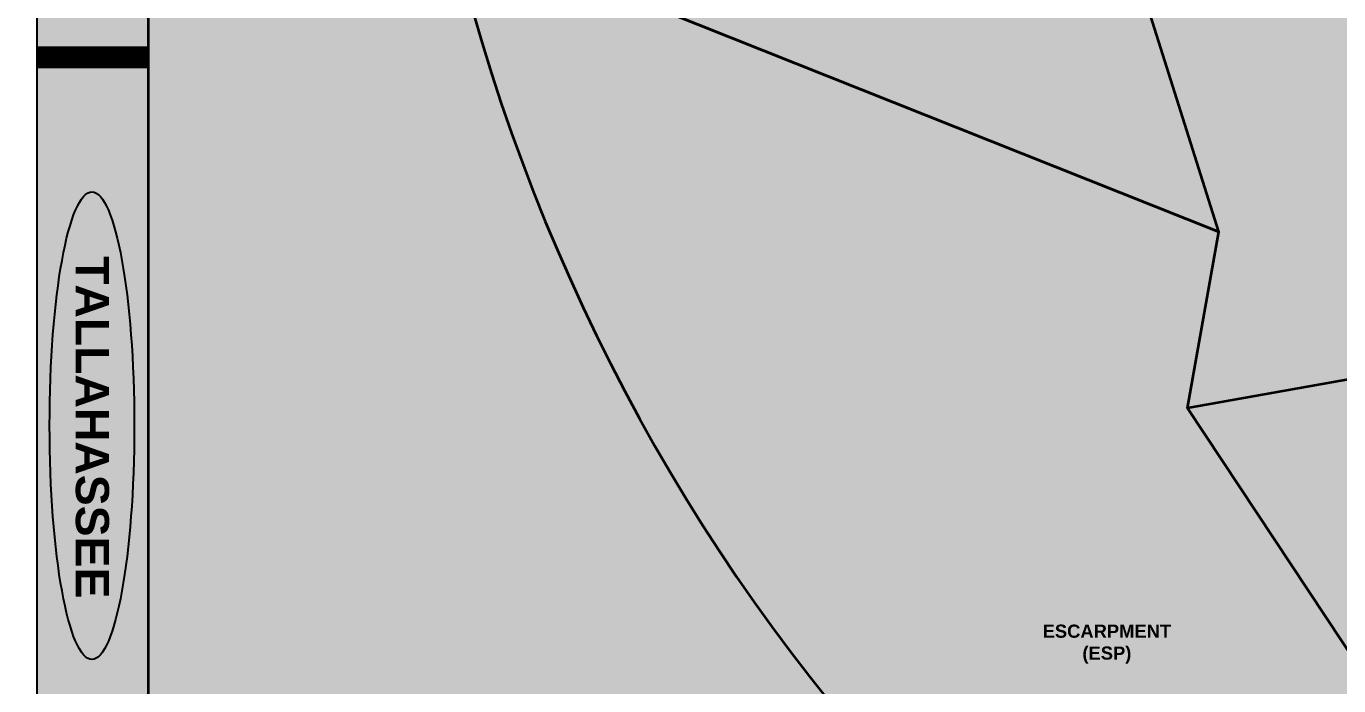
# Model space of a CAD drawing. Extents: x 472.3 to 496.5, y 396.9 to 416.9.
# Drawn here: x 472.34 to 484.22, y 404.52 to 410.48 of the extents above; entities that cross this region are included whole.
import ezdxf

# ---------------------------------------------------------------- set-up
doc = ezdxf.new("R2010")
doc.units = 0
doc.header["$MEASUREMENT"] = 0

msp = doc.modelspace()

# ---------------------------------------------------------------- hatches: boundary and pattern name
at = {"linetype": 'Continuous', "true_color": 0x000000}
h = msp.add_hatch(color=18, dxfattribs=at)
h.dxf.hatch_style = 1
h.paths.add_polyline_path([(473.446, 416.87), (472.439, 416.87), (472.439, 410.203), (473.446, 410.203)])
edge = h.paths.add_edge_path(flags=16)
edge.add_ellipse((472.951, 413.537), major_axis=(0, 2.115), ratio=0.180976, start_angle=0, end_angle=360)
h.paths.add_polyline_path([(496.439, 416.87), (495.433, 416.87), (495.433, 410.203), (496.439, 410.203)])
h.paths.add_polyline_path([(496.439, 410.203), (495.433, 410.203), (495.433, 403.537), (496.439, 403.537)])
h.paths.add_polyline_path([(473.446, 410.203), (472.439, 410.203), (472.439, 403.537), (473.446, 403.537)])
h.paths.add_polyline_path([(473.446, 403.537), (472.439, 403.537), (472.439, 396.87), (473.446, 396.87)])
h.paths.add_polyline_path([(496.439, 403.537), (495.433, 403.537), (495.433, 396.87), (496.439, 396.87)])
at = {"linetype": 'Continuous', "true_color": 0xadddf7}
h = msp.add_hatch(color=141, dxfattribs=at)
h.dxf.hatch_style = 1
h.paths.add_polyline_path([(472.439, 416.87), (496.439, 416.87), (496.439, 396.87), (472.439, 396.87)])
h = msp.add_hatch(dxfattribs=at)
h.set_pattern_fill('ANSI31', color=141)
h.paths.add_polyline_path([(474.187, 407.671), (474.698, 407.671), (474.698, 407.916), (474.187, 407.916)], flags=9)
h.paths.add_polyline_path([(480.358, 411.159), (481.46, 411.159), (481.46, 411.404), (480.358, 411.404)], flags=9)
at = {"linetype": 'Continuous', "true_color": 0xbfff80}
h = msp.add_hatch(color=71, dxfattribs=at)
h.dxf.hatch_style = 1
edge = h.paths.add_edge_path()
edge.add_ellipse((472.942, 406.87), major_axis=(0, 2.115), ratio=0.180976, start_angle=0, end_angle=360)

# ---------------------------------------------------------------- linework, layer by layer
at = {"color": 18, "linetype": 'Continuous', "true_color": 0x000000}
msp.add_line((473.446, 416.87), (473.446, 396.87), dxfattribs=at)
for points in [[(472.439, 396.87), (472.439, 416.87), (496.439, 416.87), (496.439, 396.87)], [(472.439, 416.87), (496.439, 416.87), (496.439, 396.87), (472.439, 396.87)]]:
    msp.add_lwpolyline(points, close=True, dxfattribs=at)
at = {"color": 18, "linetype": 'Continuous', "lineweight": 35, "true_color": 0x000000, "flags": 128}
for points in [[(478.123, 410.616), (483.133, 408.623), (482.008, 412.188)], [(487.013, 407.77), (482.849, 407.029), (483.133, 408.623), (483.133, 408.623), (482.008, 412.188)]]:
    msp.add_lwpolyline(points, dxfattribs=at)
at = {"color": 18, "linetype": 'Continuous', "true_color": 0x000000, "flags": 128}
for points in [[(482.008, 412.188), (483.133, 408.623)], [(482.849, 407.029), (483.133, 408.623)], [(487.013, 407.77), (482.849, 407.029), (486.283, 401.847)]]:
    msp.add_lwpolyline(points, dxfattribs=at)
at = {"color": 18, "linetype": 'Continuous', "lineweight": 35, "true_color": 0x000000, "flags": 128}
for points in [[(488.723, 396.87), (473.446, 396.87), (473.446, 411.802, 0.127434), (476.385, 410.607, 0.262934), (488.617, 398.48)], [(486.283, 401.847), (482.849, 407.029), (483.133, 408.623), (478.123, 410.616), (476.385, 410.607), (476.385, 410.607, 0.262934), (488.617, 398.48)]]:
    msp.add_lwpolyline(points, format="xyb", dxfattribs=at)
at = {"color": 9, "linetype": 'Continuous', "true_color": 0xd7c2ac, "const_width": 0.2, "flags": 128}
msp.add_lwpolyline([(473.447, 410.203), (472.439, 410.203)], dxfattribs=at)
at = {"color": 18, "linetype": 'Continuous', "true_color": 0x000000}
msp.add_ellipse((472.934, 406.87), major_axis=(0, 2.115), ratio=0.180976, dxfattribs=at)

# ---------------------------------------------------------------- texts
at = {"color": 18, "linetype": 'Continuous', "true_color": 0x000000, "insert": (473.088, 408.404), "char_height": 0.3, "attachment_point": 1, "rotation": 270}
msp.add_mtext_dynamic_manual_height_columns('{\\fArial|b1|i0|c0|p34;TALLAHASSEE}', width=3.75347, gutter_width=1, heights=[0], dxfattribs=at)
at = {"color": 18, "linetype": 'Continuous', "true_color": 0x000000, "insert": (481.547, 405.07), "char_height": 0.11887, "attachment_point": 1}
msp.add_mtext_dynamic_manual_height_columns('\\pxqc;{\\fArial|b1|i0|c0|p34;ESCARPMENT\\P(ESP)}', width=1.14635, gutter_width=0.0396, heights=[0], dxfattribs=at)

doc.saveas('drawing.dxf')
